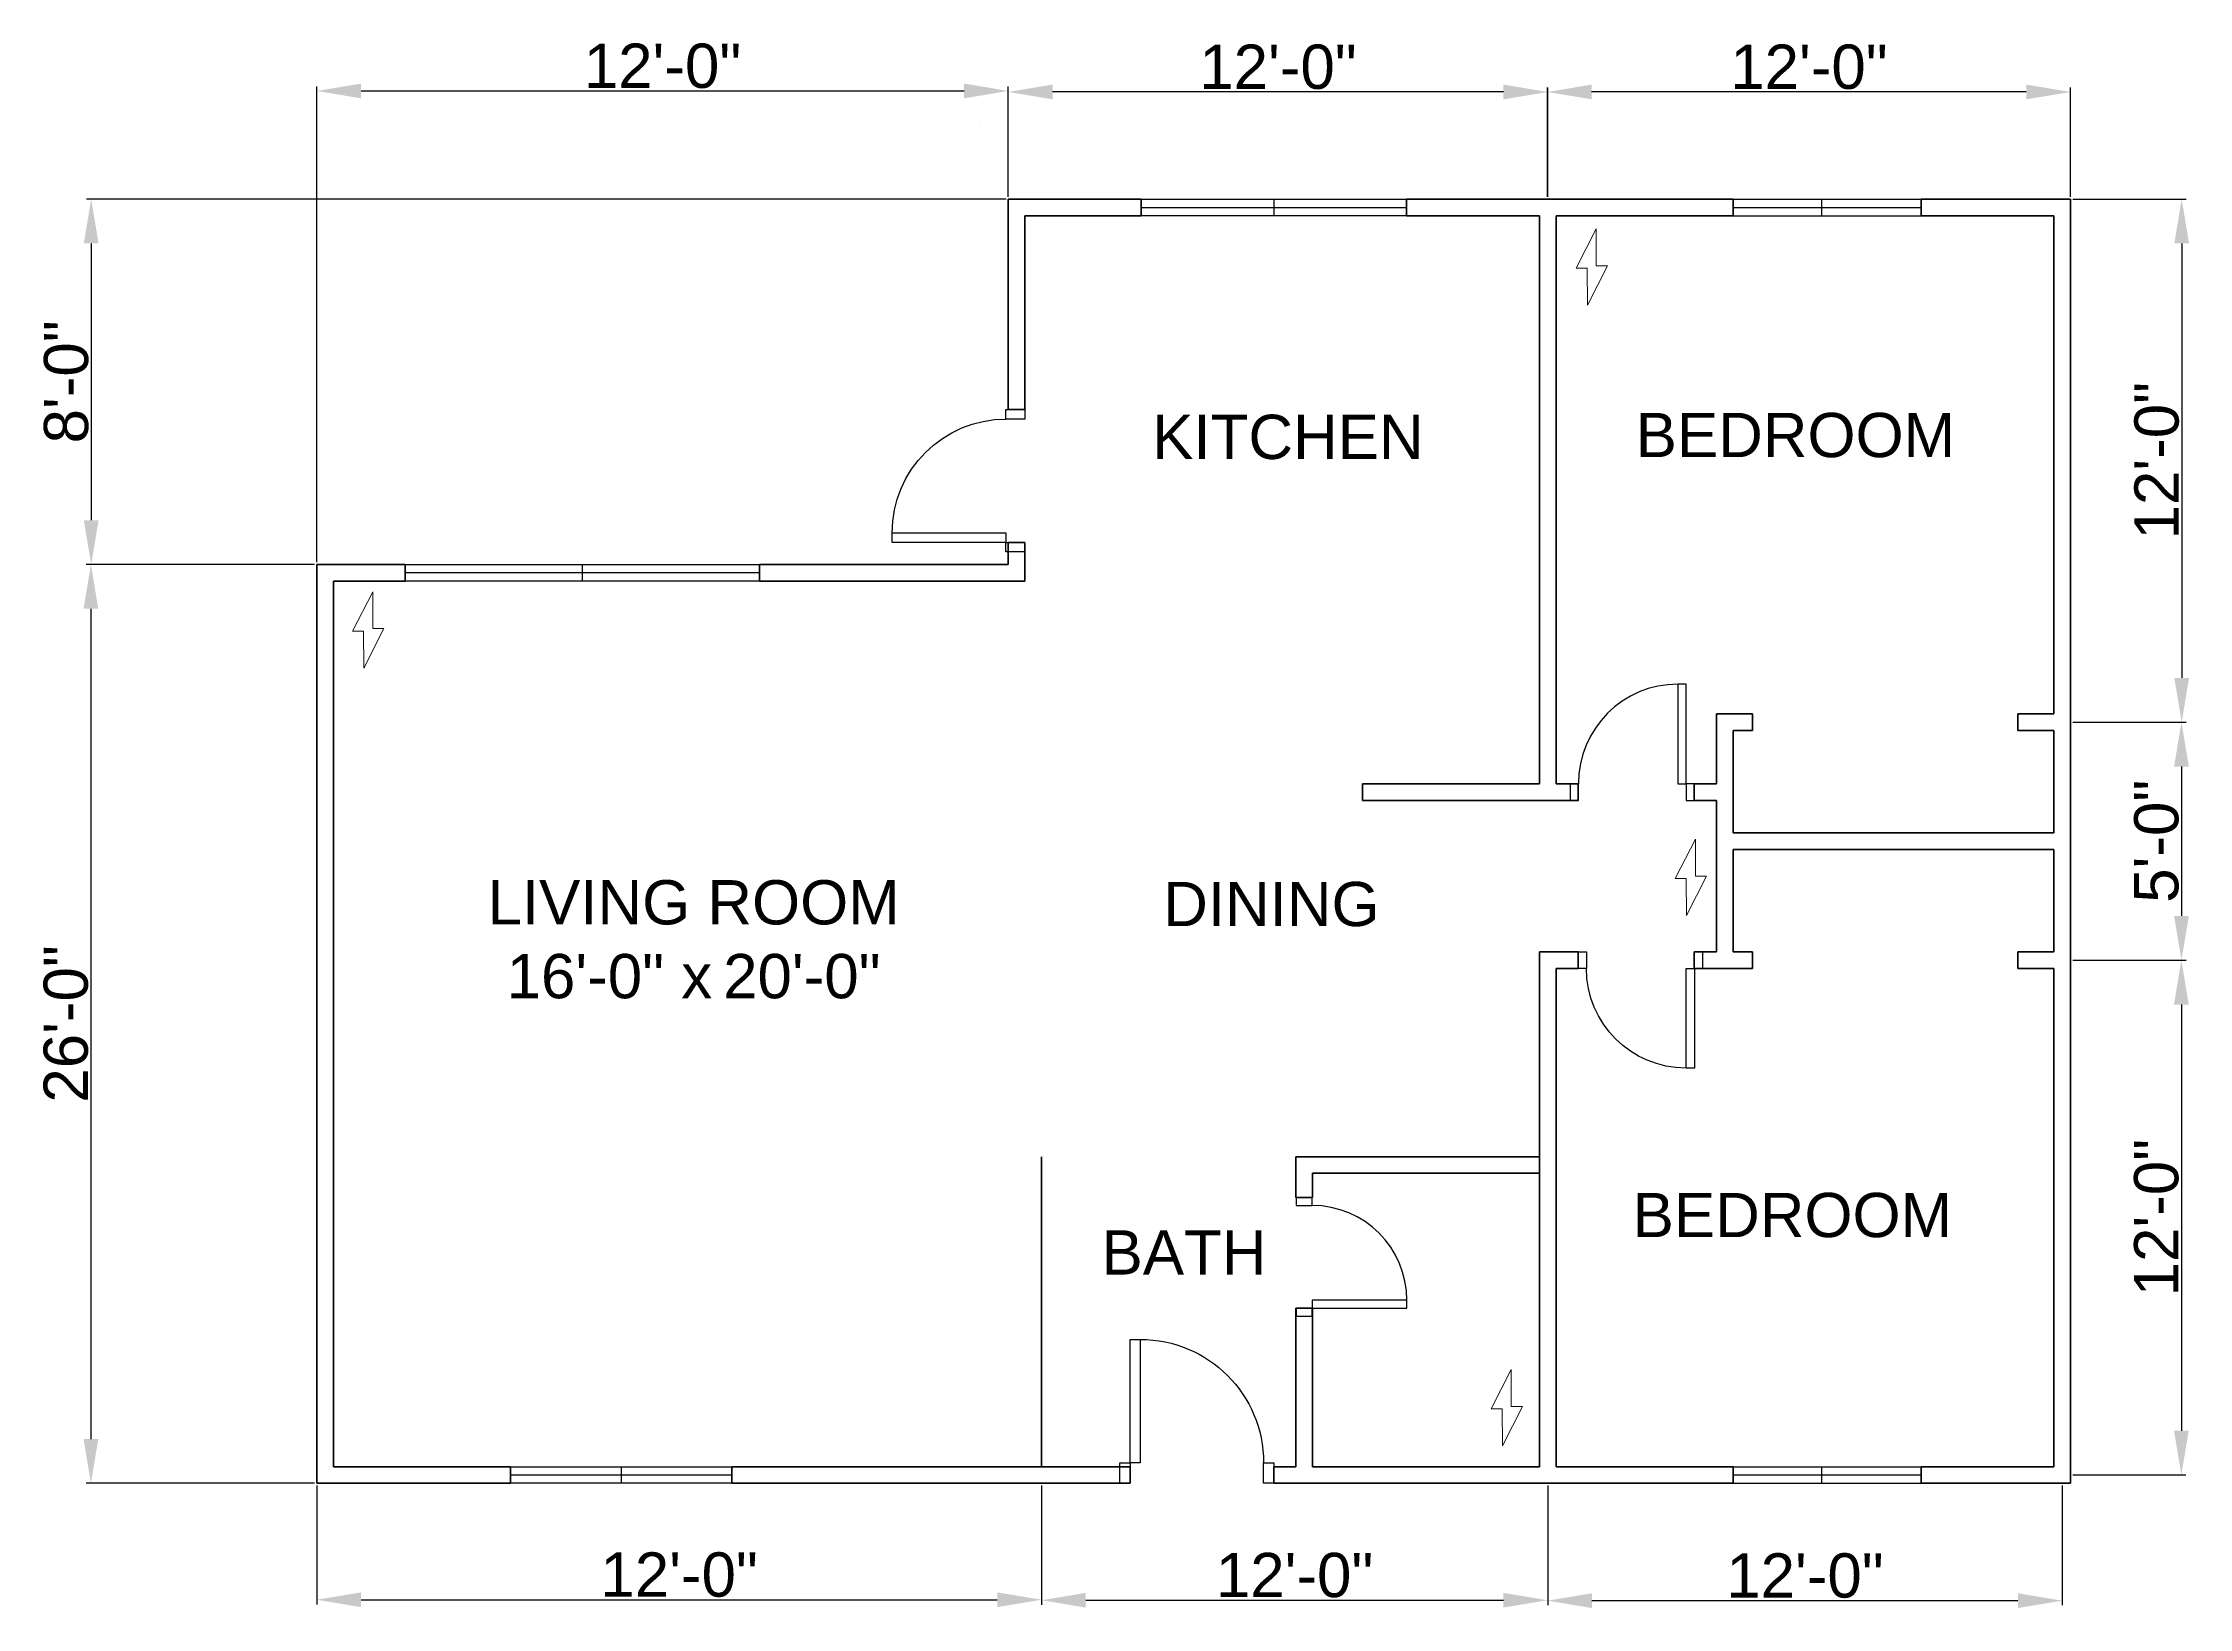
# Model space of a CAD drawing. Header units: inches. Extents: x 71 to 653, y 168 to 593.
import ezdxf

# ---------------------------------------------------------------- set-up
doc = ezdxf.new("R2010")
doc.units = ezdxf.units.IN
for name, color, linetype, lineweight in [('A-ANNO-DIMS', 2, 'Continuous', 18), ('A-ANNO-TEXT', 241, 'Continuous', 25), ('A-DOOR', 30, 'Continuous', 25), ('A-GLAZ', 5, 'Continuous', 25), ('A-WALL-FULL-NEWW', 3, 'Continuous', 35), ('E-POWR', 6, 'Continuous', 18)]:
    doc.layers.add(name, color=color, linetype=linetype, lineweight=lineweight)
doc.styles.get("Standard").update_dxf_attribs({"font": 'arial.ttf'})
doc.dimstyles.new('ISO-25', dxfattribs={"dimtxt": 2.5, "dimasz": 12, "dimexe": 1.25, "dimexo": 0.625, "dimtad": 1, "dimtxsty": 'Standard', "dimcen": 2.5, "dimadec": 0, "dimazin": 0, "dimtfac": 1, "dimtmove": 0, "dimatfit": 3, "dimfxl": 1, "dimarcsym": 0})

# ---------------------------------------------------------------- blocks, each defined once
blk = doc.blocks.new('*U8')
at = {"layer": 'A-DOOR'}
for points in [[(-5.25, 7.125), (-3, 7.125), (-3, 34.125), (-5.25, 34.125)], [(-34.5, 2.625), (-32.25, 2.625), (-32.25, 7.125), (-34.5, 7.125)], [(-3, 2.625), (-0.75, 2.625), (-0.75, 7.125), (-3, 7.125)]]:
    blk.add_lwpolyline(points, close=True, dxfattribs=at)
blk.add_arc((-5.25, 7.125), 27, 90, 180, dxfattribs=at)
blk = doc.blocks.new('*U9')
at = {"layer": 'A-DOOR'}
for points in [[(-6, 7.92), (-3, 7.92), (-3, 43.92), (-6, 43.92)], [(-45, 1.92), (-42, 1.92), (-42, 7.92), (-45, 7.92)], [(-3, 1.92), (0, 1.92), (0, 7.92), (-3, 7.92)]]:
    blk.add_lwpolyline(points, close=True, dxfattribs=at)
blk.add_arc((-6, 7.92), 36, 90, 180, dxfattribs=at)
blk = doc.blocks.new('*U10')
at = {"layer": 'A-DOOR'}
for points in [[(-3, 33.43), (-3, 31.29), (1.29, 31.29), (1.29, 33.43)], [(-3, 3.43), (-3, 1.29), (1.29, 1.29), (1.29, 3.43)], [(1.29, 5.57), (1.29, 3.43), (27, 3.43), (27, 5.57)]]:
    blk.add_lwpolyline(points, close=True, dxfattribs=at)
blk.add_arc((1.29, 5.57), 25.71, 0, 90, dxfattribs=at)
blk = doc.blocks.new('*U11')
at = {"layer": 'A-DOOR'}
for points in [[(-6.71, 9.81), (-3, 9.81), (-3, 54.38), (-6.71, 54.38)], [(-55, 2.38), (-51.29, 2.38), (-51.29, 9.81), (-55, 9.81)], [(-3, 2.38), (0.71, 2.38), (0.71, 9.81), (-3, 9.81)]]:
    blk.add_lwpolyline(points, close=True, dxfattribs=at)
blk.add_arc((-6.71, 9.81), 44.57, 90, 180, dxfattribs=at)
blk = doc.blocks.new('*U13')
at = {"layer": 'A-DOOR'}
for points in [[(-8.14, -1.49), (-8.14, 1.08), (-39, 1.08), (-39, -1.49)], [(-3, 1.08), (-3, 3.65), (-8.14, 3.65), (-8.14, 1.08)], [(-3, -34.92), (-3, -32.35), (-8.14, -32.35), (-8.14, -34.92)]]:
    blk.add_lwpolyline(points, close=True, dxfattribs=at)
blk.add_arc((-8.14, -1.49), 30.86, 180, 270, dxfattribs=at)
blk = doc.blocks.new('*D14')
at = {"layer": 'A-ANNO-DIMS', "color": 0, "lineweight": -2, "transparency": 16777216}
for p, q in [((144.31, 451.31), (82.45, 451.31)), ((83.7, 439.31), (83.7, 214.31)), ((144.31, 202.31), (82.45, 202.31))]:
    blk.add_line(p, q, dxfattribs=at)
at = {"layer": 'A-ANNO-DIMS', "color": 0, "transparency": 16777216}
for points in [[(81.7, 439.31), (85.7, 439.31), (83.7, 451.31)], [(81.7, 214.31), (85.7, 214.31), (83.7, 202.31)]]:
    blk.add_solid(points, dxfattribs=at)
at = {"layer": 'Defpoints', "color": 0, "transparency": 16777216}
for p in [(144.94, 451.31), (83.7, 202.31), (144.94, 202.31)]:
    blk.add_point(p, dxfattribs=at)
at = {"layer": 'A-ANNO-DIMS', "color": 0, "transparency": 16777216, "insert": (76.95, 326.81), "char_height": 2.5, "width": 26.7422, "attachment_point": 5, "rotation": 90}
blk.add_mtext('{\\H4.8x;26\'-0"}', dxfattribs=at)
blk = doc.blocks.new('*D15')
at = {"layer": 'A-ANNO-DIMS', "color": 0, "lineweight": -2, "transparency": 16777216}
for p, q in [((331.81, 550.31), (82.53, 550.31)), ((83.78, 538.31), (83.78, 463.31)), ((144.31, 451.31), (82.53, 451.31))]:
    blk.add_line(p, q, dxfattribs=at)
at = {"layer": 'A-ANNO-DIMS', "color": 0, "transparency": 16777216}
for points in [[(81.78, 538.31), (85.78, 538.31), (83.78, 550.31)], [(81.78, 463.31), (85.78, 463.31), (83.78, 451.31)]]:
    blk.add_solid(points, dxfattribs=at)
at = {"layer": 'Defpoints', "color": 0, "transparency": 16777216}
for p in [(332.44, 550.31), (83.78, 451.31), (144.94, 451.31)]:
    blk.add_point(p, dxfattribs=at)
at = {"layer": 'A-ANNO-DIMS', "color": 0, "transparency": 16777216, "insert": (77.03, 500.81), "char_height": 2.5, "attachment_point": 5, "rotation": 90}
blk.add_mtext('{\\H4.8x;8\'-0"}', dxfattribs=at)
blk = doc.blocks.new('*D16')
at = {"layer": 'A-ANNO-DIMS', "color": 0, "lineweight": -2, "transparency": 16777216}
for p, q in [((144.94, 451.94), (144.94, 580.89)), ((156.94, 579.64), (320.44, 579.64)), ((332.44, 550.94), (332.44, 580.89))]:
    blk.add_line(p, q, dxfattribs=at)
at = {"layer": 'A-ANNO-DIMS', "color": 0, "transparency": 16777216}
for points in [[(156.94, 581.64), (156.94, 577.64), (144.94, 579.64)], [(320.44, 581.64), (320.44, 577.64), (332.44, 579.64)]]:
    blk.add_solid(points, dxfattribs=at)
at = {"layer": 'Defpoints', "color": 0, "transparency": 16777216}
for p in [(332.44, 579.64), (332.44, 550.31), (144.94, 451.31)]:
    blk.add_point(p, dxfattribs=at)
at = {"layer": 'A-ANNO-DIMS', "color": 0, "transparency": 16777216, "insert": (238.69, 586.39), "char_height": 2.5, "attachment_point": 5}
blk.add_mtext('{\\H4.8x;12\'-0"}', dxfattribs=at)
blk = doc.blocks.new('*D20')
at = {"layer": 'A-ANNO-DIMS', "color": 0, "lineweight": -2, "transparency": 16777216}
for p, q in [((332.44, 550.94), (332.44, 580.62)), ((466.68, 579.37), (344.44, 579.37)), ((478.68, 550.94), (478.68, 580.62))]:
    blk.add_line(p, q, dxfattribs=at)
at = {"layer": 'A-ANNO-DIMS', "color": 0, "transparency": 16777216}
for points in [[(344.44, 581.37), (344.44, 577.37), (332.44, 579.37)], [(466.68, 581.37), (466.68, 577.37), (478.68, 579.37)]]:
    blk.add_solid(points, dxfattribs=at)
at = {"layer": 'Defpoints', "color": 0, "transparency": 16777216}
for p in [(332.44, 579.37), (332.44, 550.31), (478.68, 550.31)]:
    blk.add_point(p, dxfattribs=at)
at = {"layer": 'A-ANNO-DIMS', "color": 0, "transparency": 16777216, "insert": (405.56, 586.13), "char_height": 2.5, "attachment_point": 5}
blk.add_mtext('{\\H4.8x;12\'-0"}', dxfattribs=at)
blk = doc.blocks.new('*D21')
at = {"layer": 'A-ANNO-DIMS', "color": 0, "lineweight": -2, "transparency": 16777216}
for p, q in [((478.6, 550.94), (478.6, 580.62)), ((608.44, 579.37), (490.6, 579.37)), ((620.44, 550.94), (620.44, 580.62))]:
    blk.add_line(p, q, dxfattribs=at)
at = {"layer": 'A-ANNO-DIMS', "color": 0, "transparency": 16777216}
for points in [[(490.6, 581.37), (490.6, 577.37), (478.6, 579.37)], [(608.44, 581.37), (608.44, 577.37), (620.44, 579.37)]]:
    blk.add_solid(points, dxfattribs=at)
at = {"layer": 'Defpoints', "color": 0, "transparency": 16777216}
for p in [(478.6, 579.37), (478.6, 550.31), (620.44, 550.31)]:
    blk.add_point(p, dxfattribs=at)
at = {"layer": 'A-ANNO-DIMS', "color": 0, "transparency": 16777216, "insert": (549.52, 586.13), "char_height": 2.5, "attachment_point": 5}
blk.add_mtext('{\\H4.8x;12\'-0"}', dxfattribs=at)
blk = doc.blocks.new('*D22')
at = {"layer": 'A-ANNO-DIMS', "color": 0, "lineweight": -2, "transparency": 16777216}
for p, q in [((621.06, 550.31), (651.83, 550.31)), ((650.58, 538.31), (650.58, 420.56)), ((621.06, 408.56), (651.83, 408.56))]:
    blk.add_line(p, q, dxfattribs=at)
at = {"layer": 'A-ANNO-DIMS', "color": 0, "transparency": 16777216}
for points in [[(648.58, 538.31), (652.58, 538.31), (650.58, 550.31)], [(648.58, 420.56), (652.58, 420.56), (650.58, 408.56)]]:
    blk.add_solid(points, dxfattribs=at)
at = {"layer": 'Defpoints', "color": 0, "transparency": 16777216}
for p in [(620.44, 550.31), (620.44, 408.56), (650.58, 408.56)]:
    blk.add_point(p, dxfattribs=at)
at = {"layer": 'A-ANNO-DIMS', "color": 0, "transparency": 16777216, "insert": (643.83, 479.44), "char_height": 2.5, "attachment_point": 5, "rotation": 90}
blk.add_mtext('{\\H4.8x;12\'-0"}', dxfattribs=at)
blk = doc.blocks.new('*D23')
at = {"layer": 'A-ANNO-DIMS', "color": 0, "lineweight": -2, "transparency": 16777216}
for p, q in [((621.06, 408.56), (651.77, 408.56)), ((650.52, 396.56), (650.52, 356.06)), ((621.06, 344.06), (651.77, 344.06))]:
    blk.add_line(p, q, dxfattribs=at)
at = {"layer": 'A-ANNO-DIMS', "color": 0, "transparency": 16777216}
for points in [[(648.52, 396.56), (652.52, 396.56), (650.52, 408.56)], [(648.52, 356.06), (652.52, 356.06), (650.52, 344.06)]]:
    blk.add_solid(points, dxfattribs=at)
at = {"layer": 'Defpoints', "color": 0, "transparency": 16777216}
for p in [(620.44, 408.56), (620.44, 344.06), (650.52, 344.06)]:
    blk.add_point(p, dxfattribs=at)
at = {"layer": 'A-ANNO-DIMS', "color": 0, "transparency": 16777216, "insert": (643.77, 376.31), "char_height": 2.5, "attachment_point": 5, "rotation": 90}
blk.add_mtext('{\\H4.8x;5\'-0"}', dxfattribs=at)
blk = doc.blocks.new('*D24')
at = {"layer": 'A-ANNO-DIMS', "color": 0, "lineweight": -2, "transparency": 16777216}
for p, q in [((621.06, 344.06), (651.74, 344.06)), ((650.49, 332.06), (650.49, 216.56)), ((621.06, 204.56), (651.74, 204.56))]:
    blk.add_line(p, q, dxfattribs=at)
at = {"layer": 'A-ANNO-DIMS', "color": 0, "transparency": 16777216}
for points in [[(648.49, 332.06), (652.49, 332.06), (650.49, 344.06)], [(648.49, 216.56), (652.49, 216.56), (650.49, 204.56)]]:
    blk.add_solid(points, dxfattribs=at)
at = {"layer": 'Defpoints', "color": 0, "transparency": 16777216}
for p in [(620.44, 344.06), (620.44, 204.56), (650.49, 204.56)]:
    blk.add_point(p, dxfattribs=at)
at = {"layer": 'A-ANNO-DIMS', "color": 0, "transparency": 16777216, "insert": (643.74, 274.31), "char_height": 2.5, "attachment_point": 5, "rotation": 90}
blk.add_mtext('{\\H4.8x;12\'-0"}', dxfattribs=at)
blk = doc.blocks.new('*D26')
at = {"layer": 'A-ANNO-DIMS', "color": 0, "lineweight": -2, "transparency": 16777216}
for p, q in [((144.94, 201.69), (144.94, 169.5)), ((341.44, 201.69), (341.44, 169.5)), ((156.94, 170.75), (329.44, 170.75))]:
    blk.add_line(p, q, dxfattribs=at)
at = {"layer": 'A-ANNO-DIMS', "color": 0, "transparency": 16777216}
for points in [[(156.94, 172.75), (156.94, 168.75), (144.94, 170.75)], [(329.44, 172.75), (329.44, 168.75), (341.44, 170.75)]]:
    blk.add_solid(points, dxfattribs=at)
at = {"layer": 'Defpoints', "color": 0, "transparency": 16777216}
for p in [(144.94, 202.31), (341.44, 202.31), (341.44, 170.75)]:
    blk.add_point(p, dxfattribs=at)
at = {"layer": 'A-ANNO-DIMS', "color": 0, "transparency": 16777216, "insert": (243.19, 177.5), "char_height": 2.5, "attachment_point": 5}
blk.add_mtext('{\\H4.8x;12\'-0"}', dxfattribs=at)
blk = doc.blocks.new('*D27')
at = {"layer": 'A-ANNO-DIMS', "color": 0, "lineweight": -2, "transparency": 16777216}
for p, q in [((341.44, 201.69), (341.44, 169.37)), ((478.69, 201.69), (478.69, 169.37)), ((353.44, 170.62), (466.69, 170.62))]:
    blk.add_line(p, q, dxfattribs=at)
at = {"layer": 'A-ANNO-DIMS', "color": 0, "transparency": 16777216}
for points in [[(353.44, 172.62), (353.44, 168.62), (341.44, 170.62)], [(466.69, 172.62), (466.69, 168.62), (478.69, 170.62)]]:
    blk.add_solid(points, dxfattribs=at)
at = {"layer": 'Defpoints', "color": 0, "transparency": 16777216}
for p in [(341.44, 202.31), (478.69, 202.31), (478.69, 170.62)]:
    blk.add_point(p, dxfattribs=at)
at = {"layer": 'A-ANNO-DIMS', "color": 0, "transparency": 16777216, "insert": (410.06, 177.37), "char_height": 2.5, "attachment_point": 5}
blk.add_mtext('{\\H4.8x;12\'-0"}', dxfattribs=at)
blk = doc.blocks.new('*D28')
at = {"layer": 'A-ANNO-DIMS', "color": 0, "lineweight": -2, "transparency": 16777216}
for p, q in [((478.69, 201.69), (478.69, 169.25)), ((618.19, 201.69), (618.19, 169.25)), ((490.69, 170.5), (606.19, 170.5))]:
    blk.add_line(p, q, dxfattribs=at)
at = {"layer": 'A-ANNO-DIMS', "color": 0, "transparency": 16777216}
for points in [[(490.69, 172.5), (490.69, 168.5), (478.69, 170.5)], [(606.19, 172.5), (606.19, 168.5), (618.19, 170.5)]]:
    blk.add_solid(points, dxfattribs=at)
at = {"layer": 'Defpoints', "color": 0, "transparency": 16777216}
for p in [(478.69, 202.31), (618.19, 202.31), (618.19, 170.5)]:
    blk.add_point(p, dxfattribs=at)
at = {"layer": 'A-ANNO-DIMS', "color": 0, "transparency": 16777216, "insert": (548.44, 177.25), "char_height": 2.5, "attachment_point": 5}
blk.add_mtext('{\\H4.8x;12\'-0"}', dxfattribs=at)
blk = doc.blocks.new('E-POWER-SYMBOL')
at = {"layer": 'E-POWR'}
for p, q in [((0, 0), (-5.47, -10.68)), ((0, 0), (0, -10)), ((-5.47, -10.68), (-2.47, -10.68)), ((-2.47, -10.68), (-2.42, -20.68)), ((3, -10), (-2.42, -20.68)), ((0, -10), (3, -10))]:
    blk.add_line(p, q, dxfattribs=at)

msp = doc.modelspace()

# ---------------------------------------------------------------- linework, layer by layer
at = {"layer": 'A-GLAZ'}
for p, q in [((324.938, 570.634), (324.938, 570.634)), ((368.438, 550.312), (440.438, 550.312)), ((368.438, 548.062), (440.438, 548.062)), ((404.438, 550.312), (404.438, 545.812)), ((528.938, 550.312), (579.938, 550.312)), ((528.938, 548.062), (579.938, 548.062)), ((552.938, 550.312), (552.938, 545.812)), ((440.438, 545.812), (368.438, 545.812)), ((528.938, 545.812), (579.938, 545.812)), ((168.938, 451.312), (264.938, 451.312)), ((264.938, 449.062), (168.938, 449.062)), ((216.938, 451.312), (216.938, 446.812)), ((264.938, 446.812), (168.938, 446.812)), ((197.438, 206.812), (257.438, 206.812)), ((197.438, 204.562), (257.438, 204.562)), ((227.438, 206.812), (227.438, 202.312)), ((528.938, 206.812), (579.938, 206.812)), ((528.938, 204.562), (579.938, 204.562)), ((552.938, 206.812), (552.938, 202.312)), ((257.438, 202.312), (197.438, 202.312)), ((528.938, 202.312), (579.938, 202.312))]:
    msp.add_line(p, q, dxfattribs=at)
at = {"layer": 'A-WALL-FULL-NEWW'}
for p, q in [((332.438, 550.312), (332.438, 493.312)), ((368.438, 550.312), (332.438, 550.312)), ((368.438, 550.312), (368.438, 545.812)), ((528.938, 550.312), (440.438, 550.312)), ((440.438, 550.312), (440.438, 545.812)), ((528.938, 550.312), (528.938, 545.812)), ((620.438, 550.312), (579.938, 550.312)), ((579.938, 545.812), (579.938, 550.312)), ((620.438, 202.312), (620.438, 550.312)), ((336.938, 545.812), (336.938, 493.312)), ((368.438, 545.812), (336.938, 545.812)), ((476.438, 545.812), (440.438, 545.812)), ((476.438, 545.812), (476.438, 391.827)), ((480.938, 545.812), (480.938, 391.827)), ((528.938, 545.812), (480.938, 545.812)), ((615.938, 545.812), (579.938, 545.812)), ((615.938, 410.812), (615.938, 545.812)), ((332.438, 493.312), (336.938, 493.312)), ((336.938, 457.312), (332.438, 457.312)), ((332.438, 457.312), (332.438, 451.312)), ((336.938, 457.312), (336.938, 446.812)), ((144.938, 451.312), (144.938, 202.312)), ((168.938, 451.312), (144.938, 451.312)), ((168.938, 451.312), (168.938, 446.812)), ((332.438, 451.312), (264.938, 451.312)), ((264.938, 451.312), (264.938, 446.812)), ((149.438, 446.812), (149.438, 206.812)), ((168.938, 446.812), (149.438, 446.812)), ((336.938, 446.812), (264.938, 446.812)), ((524.438, 410.812), (524.438, 391.827)), ((524.438, 410.812), (534.188, 410.812)), ((534.188, 406.312), (534.188, 410.812)), ((606.188, 406.312), (606.188, 410.812)), ((606.188, 410.812), (615.938, 410.812)), ((528.938, 406.312), (528.938, 378.562)), ((528.938, 406.312), (534.188, 406.312)), ((606.188, 406.312), (615.938, 406.312)), ((615.938, 378.562), (615.938, 406.312)), ((428.438, 387.327), (428.438, 391.827)), ((428.438, 391.827), (476.438, 391.827)), ((480.938, 391.827), (486.938, 391.827)), ((486.938, 391.827), (486.938, 387.327)), ((518.438, 387.327), (518.438, 391.827)), ((518.438, 391.827), (524.438, 391.827)), ((486.938, 387.327), (428.438, 387.327)), ((524.438, 387.327), (518.438, 387.327)), ((524.438, 387.327), (524.438, 346.312)), ((615.938, 378.562), (528.938, 378.562)), ((615.938, 374.062), (528.938, 374.062)), ((528.938, 374.062), (528.938, 346.312)), ((615.938, 346.312), (615.938, 374.062)), ((476.438, 346.312), (486.938, 346.312)), ((476.438, 346.312), (476.438, 206.812)), ((486.938, 346.312), (486.938, 341.812)), ((518.438, 341.812), (518.438, 346.312)), ((518.438, 346.312), (524.438, 346.312)), ((534.188, 346.312), (528.938, 346.312)), ((534.188, 341.812), (534.188, 346.312)), ((615.938, 346.312), (606.188, 346.312)), ((606.188, 341.812), (606.188, 346.312)), ((480.938, 341.812), (480.938, 206.812)), ((486.938, 341.812), (480.938, 341.812)), ((534.188, 341.812), (518.438, 341.812)), ((518.438, 341.812), (518.438, 341.812)), ((615.938, 341.812), (606.188, 341.812)), ((615.938, 206.812), (615.938, 341.812)), ((341.438, 206.812), (341.438, 290.812)), ((410.438, 290.812), (476.438, 290.812)), ((410.438, 279.776), (410.438, 290.812)), ((414.938, 286.312), (414.938, 279.776)), ((414.938, 286.312), (476.438, 286.312)), ((410.438, 279.776), (414.938, 279.776)), ((410.438, 206.812), (410.438, 249.776)), ((410.438, 249.776), (414.938, 249.776)), ((414.938, 249.776), (414.938, 206.812)), ((149.438, 206.812), (197.438, 206.812)), ((197.438, 206.812), (197.438, 202.312)), ((257.438, 206.812), (257.438, 202.312)), ((257.438, 206.812), (365.438, 206.812)), ((365.438, 206.812), (365.438, 202.312)), ((404.438, 206.812), (404.438, 202.312)), ((404.438, 206.812), (410.438, 206.812)), ((414.938, 206.812), (476.438, 206.812)), ((480.938, 206.812), (528.938, 206.812)), ((528.938, 206.812), (528.938, 202.312)), ((579.938, 202.312), (579.938, 206.812)), ((579.938, 206.812), (615.938, 206.812)), ((144.938, 202.312), (197.438, 202.312)), ((257.438, 202.312), (365.438, 202.312)), ((404.438, 202.312), (528.938, 202.312)), ((579.938, 202.312), (620.438, 202.312))]:
    msp.add_line(p, q, dxfattribs=at)

# ---------------------------------------------------------------- block references
at = {"layer": 'A-DOOR'}
for name, p in [('*U8', (519.241, 384.758)), ('*U10', (413.497, 246.327))]:
    msp.add_blockref(name, p, dxfattribs=at)
at = {"layer": 'A-DOOR', "xscale": -0.75, "yscale": 0.75, "zscale": 0.75, "rotation": 180}
msp.add_blockref('*U9', (520.693, 347.772), dxfattribs=at)
at = {"layer": 'A-DOOR', "xscale": -0.7499999999999999, "yscale": 0.7499999999999999, "zscale": 0.7499999999999999}
msp.add_blockref('*U11', (363.182, 200.521), dxfattribs=at)
at = {"layer": 'A-WALL-FULL-NEWW', "xscale": -1, "rotation": 180}
msp.add_blockref('*U13', (339.943, 458.381), dxfattribs=at)
at = {"layer": 'E-POWR'}
for p in [(491.868, 542.259), (160.107, 443.924), (518.73, 376.876), (468.812, 233.127)]:
    msp.add_blockref('E-POWER-SYMBOL', p, dxfattribs=at)

# ---------------------------------------------------------------- texts
at = {"layer": 'A-ANNO-TEXT', "char_height": 12, "attachment_point": 1}
for s, insert in [('\\pxqc;KITCHEN', (336.799, 491.898)), ('\\pxqc;BEDROOM', (474.402, 492.402)), ('\\pxqc;LIVING ROOM\\P16\'-0" x{\\fMS Shell Dlg 2|b0|i0|c0|p0;\\H0.66667x; }20\'-0"', (175.669, 365.762)), ('\\pxqc;DINING', (332.329, 365.297)), ('\\pxqc;BEDROOM', (473.579, 281.015)), ('\\pxqc;BATH', (308.643, 270.873))]:
    msp.add_mtext_dynamic_manual_height_columns(s, width=142.88556, gutter_width=12.5, heights=[0], dxfattribs=dict(at, insert=insert))

# ---------------------------------------------------------------- dimensions: what is measured, and where the dimension line sits
at = {"layer": 'A-ANNO-DIMS'}
for base, p1, p2, picture, middle in [((332.438, 579.64), (144.938, 451.312), (332.438, 550.312), '*D16', (238.688, 586.392)), ((332.438, 579.375), (478.675, 550.312), (332.438, 550.312), '*D20', (405.557, 586.126)), ((478.599, 579.375), (620.438, 550.312), (478.599, 550.312), '*D21', (549.518, 586.126)), ((341.438, 170.752), (144.938, 202.312), (341.438, 202.312), '*D26', (243.188, 177.504)), ((478.688, 170.616), (341.438, 202.312), (478.688, 202.312), '*D27', (410.063, 177.368)), ((618.188, 170.497), (478.688, 202.312), (618.188, 202.312), '*D28', (548.438, 177.249))]:
    dim = msp.add_linear_dim(base=base, p1=p1, p2=p2, text='{\\H4.8x;12\'-0"}', dimstyle='ISO-25', dxfattribs=at)
    dim.commit()
    dim.dimension.update_dxf_attribs({"geometry": picture, "text_midpoint": middle})
for base, p1, p2, text, picture, middle in [((83.78, 451.312), (332.438, 550.312), (144.938, 451.312), '{\\H4.8x;8\'-0"}', '*D15', (77.028, 500.812)), ((650.581, 408.562), (620.438, 550.312), (620.438, 408.562), '{\\H4.8x;12\'-0"}', '*D22', (643.829, 479.437)), ((83.703, 202.312), (144.938, 451.312), (144.938, 202.312), '{\\H4.8x;26\'-0"}', '*D14', (76.951, 326.812)), ((650.523, 344.062), (620.438, 408.562), (620.438, 344.062), '{\\H4.8x;5\'-0"}', '*D23', (643.771, 376.312)), ((650.493, 204.562), (620.438, 344.062), (620.438, 204.562), '{\\H4.8x;12\'-0"}', '*D24', (643.741, 274.312))]:
    dim = msp.add_linear_dim(base=base, p1=p1, p2=p2, angle=90, text=text, dimstyle='ISO-25', dxfattribs=at)
    dim.commit()
    dim.dimension.update_dxf_attribs({"geometry": picture, "text_midpoint": middle})

doc.saveas('drawing.dxf')
